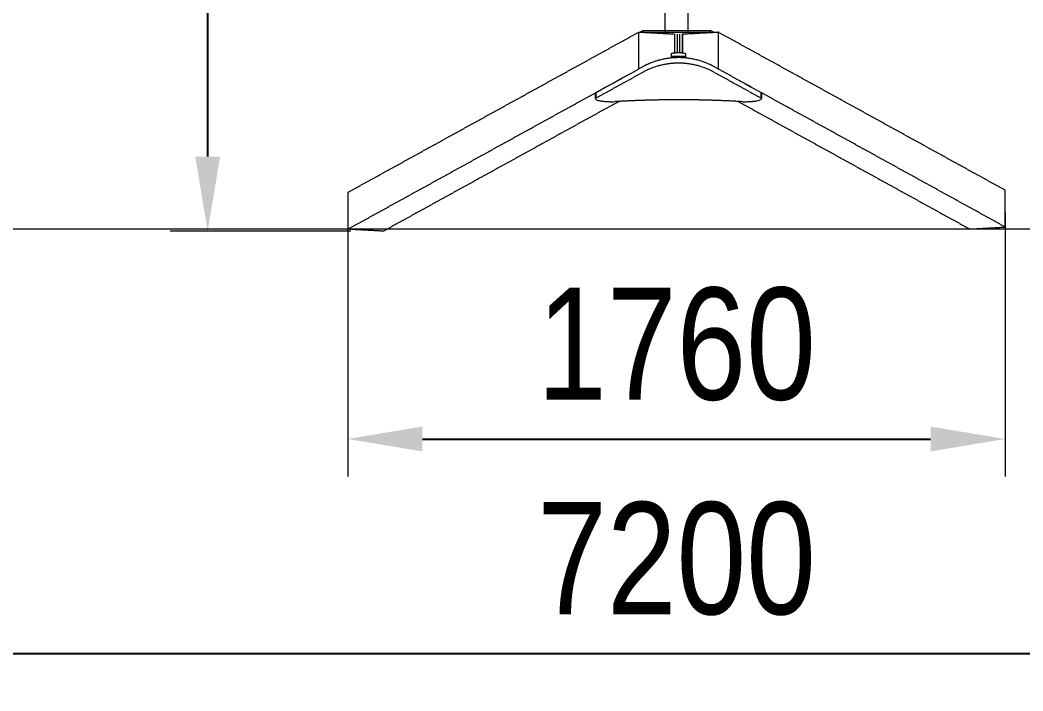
# Model space of a CAD drawing. Header units: millimetres. Extents: x -4151 to 3726, y -2931 to 1353.
# Drawn here: x -1631 to 1053, y -2931 to -1136 of the extents above; entities that cross this region are included whole.
import ezdxf

# ---------------------------------------------------------------- set-up
doc = ezdxf.new("R2010")
doc.units = ezdxf.units.MM
doc.linetypes.add('HIDDEN', pattern=[1.905, 1.27, -0.635])
for name, color, linetype in [('DIKOM_ЗОНА', 80, 'Continuous'), ('DIKOM_ОБЪЕКТ', 7, 'Continuous'), ('DIKOM_РАЗМЕР_ЗОНА', 7, 'Continuous'), ('DIKOM_РАЗМЕР_ОБЪЕКТА', 7, 'Continuous')]:
    doc.layers.add(name, color=color, linetype=linetype)
doc.styles.add('style1', font='arialbd.ttf', dxfattribs={"width": 0.8})
doc.dimstyles.new('1-50', dxfattribs={"dimtxt": 300, "dimasz": 200, "dimexe": 100, "dimexo": 0, "dimgap": 100, "dimtad": 1, "dimtxsty": 'style1', "dimcen": 200, "dimclrd": 7, "dimclre": 7, "dimclrt": 7, "dimadec": 1, "dimazin": 2, "dimtfac": 1, "dimtmove": 0, "dimatfit": 2, "dimfxl": 0, "dimlwd": 25, "dimlwe": 18, "dimarcsym": 0})

# ---------------------------------------------------------------- blocks, each defined once
blk = doc.blocks.new('*D1')
at = {"layer": 'Defpoints', "color": 0, "transparency": 16777216}
for p in [(3725.7, -792.2), (-3474.3, -894.5), (3725.7, -2831.2)]:
    blk.add_point(p, dxfattribs=at)
at = {"layer": 'DIKOM_РАЗМЕР_ЗОНА', "color": 7, "lineweight": 18, "transparency": 16777216}
for p, q in [((3725.7, -792.2), (3725.7, -2931.2)), ((-3474.3, -894.5), (-3474.3, -2931.2))]:
    blk.add_line(p, q, dxfattribs=at)
at = {"layer": 'DIKOM_РАЗМЕР_ЗОНА', "color": 7, "lineweight": 25, "transparency": 16777216}
blk.add_line((-3274.3, -2831.2), (3525.7, -2831.2), dxfattribs=at)
at = {"layer": 'DIKOM_РАЗМЕР_ЗОНА', "color": 7, "transparency": 16777216}
for points in [[(-3274.3, -2797.9), (-3274.3, -2864.6), (-3474.3, -2831.2)], [(3525.7, -2797.9), (3525.7, -2864.6), (3725.7, -2831.2)]]:
    blk.add_solid(points, dxfattribs=at)
at = {"layer": 'DIKOM_РАЗМЕР_ЗОНА', "color": 7, "transparency": 16777216, "insert": (125.7, -2578.1), "char_height": 300, "attachment_point": 5, "style": 'style1'}
blk.add_mtext('{\\fArial|b0|i0|c204|p34;7200}', dxfattribs=at)
blk = doc.blocks.new('*D2')
at = {"layer": 'Defpoints', "color": 0, "transparency": 16777216}
for p in [(-754.3, -1656.3), (1005.7, -1650.5), (1005.7, -2257)]:
    blk.add_point(p, dxfattribs=at)
at = {"layer": 'DIKOM_РАЗМЕР_ОБЪЕКТА', "color": 7, "lineweight": 18, "transparency": 16777216}
for p, q in [((-754.3, -1656.3), (-754.3, -2357)), ((1005.7, -1650.5), (1005.7, -2357))]:
    blk.add_line(p, q, dxfattribs=at)
at = {"layer": 'DIKOM_РАЗМЕР_ОБЪЕКТА', "color": 7, "lineweight": 25, "transparency": 16777216}
blk.add_line((-554.3, -2257), (805.7, -2257), dxfattribs=at)
at = {"layer": 'DIKOM_РАЗМЕР_ОБЪЕКТА', "color": 7, "transparency": 16777216}
for points in [[(-554.3, -2223.7), (-554.3, -2290.4), (-754.3, -2257)], [(805.7, -2223.7), (805.7, -2290.4), (1005.7, -2257)]]:
    blk.add_solid(points, dxfattribs=at)
at = {"layer": 'DIKOM_РАЗМЕР_ОБЪЕКТА', "color": 7, "transparency": 16777216, "insert": (125.7, -2003.9), "char_height": 300, "attachment_point": 5, "style": 'style1'}
blk.add_mtext('{\\fArial|b0|i0|c204|p34;1760}', dxfattribs=at)
blk = doc.blocks.new('*D3')
at = {"layer": 'Defpoints', "color": 0, "transparency": 16777216}
for p in [(-1129.3, 1343.6), (-754.3, 1343.6), (-746.5, -1701.2)]:
    blk.add_point(p, dxfattribs=at)
at = {"layer": 'DIKOM_РАЗМЕР_ОБЪЕКТА', "color": 7, "lineweight": 18, "transparency": 16777216}
for p, q in [((-754.3, 1343.6), (-1229.3, 1343.6)), ((-746.5, -1701.2), (-1229.3, -1701.2))]:
    blk.add_line(p, q, dxfattribs=at)
at = {"layer": 'DIKOM_РАЗМЕР_ОБЪЕКТА', "color": 7, "lineweight": 25, "transparency": 16777216}
blk.add_line((-1129.3, -1501.2), (-1129.3, 1143.6), dxfattribs=at)
at = {"layer": 'DIKOM_РАЗМЕР_ОБЪЕКТА', "color": 7, "transparency": 16777216}
for points in [[(-1162.6, 1143.6), (-1096, 1143.6), (-1129.3, 1343.6)], [(-1162.6, -1501.2), (-1096, -1501.2), (-1129.3, -1701.2)]]:
    blk.add_solid(points, dxfattribs=at)
at = {"layer": 'DIKOM_РАЗМЕР_ОБЪЕКТА', "color": 7, "transparency": 16777216, "insert": (-1382.6, -97.4), "char_height": 300, "attachment_point": 5, "rotation": 90, "style": 'style1'}
blk.add_mtext('{\\fArial|b0|i0|c204|p34;3050}', dxfattribs=at)

msp = doc.modelspace()

# ---------------------------------------------------------------- linework, layer by layer
at = {"layer": 'DIKOM_ЗОНА', "color": 3, "lineweight": 15}
msp.add_line((2725.146, -1695.07), (-2474.854, -1695.07), dxfattribs=at)
at = {"layer": 'DIKOM_ОБЪЕКТ', "color": 7, "linetype": 'HIDDEN', "lineweight": 15}
for p, q in [((95.68, -1169.469), (95.68, 816.142)), ((155.68, 816.142), (155.68, -1169.469)), ((-754.32, -1597.142), (25.087, -1167.891)), ((25.087, -1167.891), (120.458, -1173.112)), ((25.087, -1266.371), (25.087, -1167.891)), ((28.118, -1168.057), (35.68, -1163.892)), ((34.624, -1168.413), (35.68, -1167.831)), ((35.68, -1163.892), (215.68, -1163.892)), ((35.68, -1163.892), (35.68, -1167.831)), ((35.68, -1167.831), (215.68, -1167.831)), ((120.458, -1173.112), (120.458, -1223.344)), ((120.458, -1173.112), (120.458, -1223.344)), ((128.088, -1222.866), (128.088, -1173.53)), ((133.757, -1173.53), (133.757, -1222.866)), ((141.387, -1173.112), (236.759, -1167.891)), ((141.387, -1173.112), (141.387, -1223.344)), ((141.387, -1223.344), (141.387, -1173.112)), ((224.19, -1168.579), (215.68, -1163.892)), ((215.68, -1163.892), (215.68, -1167.831)), ((215.68, -1167.831), (217.684, -1168.935)), ((236.759, -1167.891), (236.759, -1266.371)), ((1005.68, -1591.368), (236.759, -1167.891)), ((111.976, -1237.308), (111.976, -1225.192)), ((111.976, -1232.578), (149.869, -1232.578)), ((149.869, -1225.192), (149.869, -1237.308)), ((-754.32, -1695.623), (34.439, -1261.221)), ((1005.68, -1689.848), (227.406, -1261.221)), ((-90.633, -1344.875), (34.439, -1275.993)), ((227.406, -1275.993), (352.478, -1344.875)), ((-90.633, -1330.103), (-15.272, -1288.599)), ((277.117, -1288.599), (352.478, -1330.103)), ((-91.373, -1346.308), (-91.373, -1331.536)), ((-90.633, -1330.103), (-90.633, -1344.875)), ((352.478, -1344.875), (352.478, -1330.103)), ((353.218, -1331.536), (353.218, -1346.308)), ((-28.409, -1353.58), (-658.948, -1700.845)), ((290.254, -1353.58), (910.308, -1695.07)), ((-754.32, -1597.142), (-754.32, -1695.623)), ((1005.68, -1689.848), (1005.68, -1591.368)), ((910.308, -1695.07), (1005.68, -1689.848)), ((-658.948, -1700.845), (-754.32, -1695.623))]:
    msp.add_line(p, q, dxfattribs=at)
at = {"layer": 'DIKOM_ОБЪЕКТ', "color": 7, "linetype": 'HIDDEN', "lineweight": 15, "flags": 128}
for points in [[(111.976, -1225.192), (112.741, -1224.857), (113.702, -1224.538), (114.847, -1224.238), (116.166, -1223.96), (117.643, -1223.707), (119.263, -1223.482), (121.008, -1223.288), (122.86, -1223.126), (124.799, -1222.998), (126.803, -1222.906), (128.852, -1222.85), (130.923, -1222.831), (132.993, -1222.85), (135.042, -1222.906), (137.047, -1222.998), (138.985, -1223.126), (140.837, -1223.288), (142.582, -1223.482), (144.202, -1223.707), (145.679, -1223.96), (146.998, -1224.238), (148.143, -1224.538), (149.104, -1224.857), (149.869, -1225.192)], [(-90.633, -1344.875), (-91.086, -1345.414), (-91.329, -1345.957), (-91.36, -1346.502), (-91.178, -1347.046), (-90.785, -1347.586), (-90.183, -1348.12), (-89.374, -1348.647), (-88.362, -1349.162), (-87.152, -1349.665), (-85.748, -1350.152), (-84.159, -1350.621), (-82.39, -1351.071), (-80.45, -1351.499), (-78.348, -1351.904), (-76.093, -1352.282), (-73.696, -1352.634), (-71.168, -1352.956), (-68.52, -1353.248), (-65.764, -1353.508), (-62.914, -1353.736), (-59.981, -1353.929), (-56.98, -1354.087), (-53.924, -1354.21), (-50.828, -1354.297), (-47.704, -1354.347), (-44.568, -1354.36), (-41.435, -1354.337)], [(303.28, -1354.337), (293.492, -1353.762), (283.641, -1353.221), (273.731, -1352.714), (263.764, -1352.242), (253.746, -1351.803), (243.68, -1351.399), (233.57, -1351.029), (223.42, -1350.695), (213.233, -1350.395), (203.015, -1350.13), (192.768, -1349.9), (182.498, -1349.705), (172.207, -1349.546), (161.9, -1349.422), (151.581, -1349.334), (141.254, -1349.28), (130.923, -1349.263), (120.591, -1349.28), (110.264, -1349.334), (99.945, -1349.422), (89.638, -1349.546), (79.347, -1349.705), (69.077, -1349.9), (58.83, -1350.13), (48.612, -1350.395), (38.425, -1350.695), (28.275, -1351.029), (18.165, -1351.399), (8.099, -1351.803), (-1.919, -1352.242), (-11.886, -1352.714), (-21.796, -1353.221), (-31.647, -1353.762), (-41.435, -1354.337)], [(303.28, -1354.337), (306.414, -1354.36), (309.549, -1354.347), (312.673, -1354.297), (315.769, -1354.21), (318.825, -1354.087), (321.826, -1353.929), (324.759, -1353.736), (327.61, -1353.508), (330.365, -1353.248), (333.013, -1352.956), (335.541, -1352.634), (337.938, -1352.282), (340.193, -1351.904), (342.295, -1351.499), (344.235, -1351.071), (346.004, -1350.621), (347.593, -1350.152), (348.997, -1349.665), (350.207, -1349.162), (351.219, -1348.647), (352.028, -1348.12), (352.63, -1347.586), (353.023, -1347.046), (353.205, -1346.502), (353.174, -1345.957), (352.932, -1345.414), (352.478, -1344.875)]]:
    msp.add_lwpolyline(points, dxfattribs=at)
at = {"layer": 'DIKOM_ОБЪЕКТ', "color": 7, "linetype": 'HIDDEN', "lineweight": 15}
for centre, radius, start, end in [((130.923, -1436.409), 200, 61.156594, 118.843406), ((130.923, -1451.181), 200, 61.156601, 118.843405), ((-89.202, -1331.767), 2.194, 130.69129, 173.95783), ((351.437, -1331.581), 1.808, 1.438012, 54.836818)]:
    msp.add_arc(centre, radius, start, end, dxfattribs=at)

# ---------------------------------------------------------------- dimensions: what is measured, and where the dimension line sits
at = {"layer": 'DIKOM_РАЗМЕР_ЗОНА'}
dim = msp.add_linear_dim(base=(3725.68, -2831.247), p1=(-3474.32, -894.485), p2=(3725.68, -792.213), text='{\\fArial|b0|i0|c204|p34;<>}', dimstyle='1-50', dxfattribs=at)
dim.commit()
dim.dimension.update_dxf_attribs({"geometry": '*D1', "text_midpoint": (125.68, -2831.247), "dimtype": 160})
at = {"layer": 'DIKOM_РАЗМЕР_ОБЪЕКТА'}
dim = msp.add_linear_dim(base=(-1129.293, 1343.578), p1=(-746.523, -1701.2), p2=(-754.32, 1343.578), angle=90, text='{\\fArial|b0|i0|c204|p34;3050}', dimstyle='1-50', dxfattribs=at)
dim.commit()
dim.dimension.update_dxf_attribs({"geometry": '*D3', "text_midpoint": (-1129.293, -97.373), "dimtype": 160})
dim = msp.add_linear_dim(base=(1005.68, -2257.037), p1=(-754.32, -1656.254), p2=(1005.68, -1650.48), text='{\\fArial|b0|i0|c204|p34;<>}', dimstyle='1-50', dxfattribs=at)
dim.commit()
dim.dimension.update_dxf_attribs({"geometry": '*D2', "text_midpoint": (125.68, -2257.037), "dimtype": 160})

doc.saveas('drawing.dxf')
